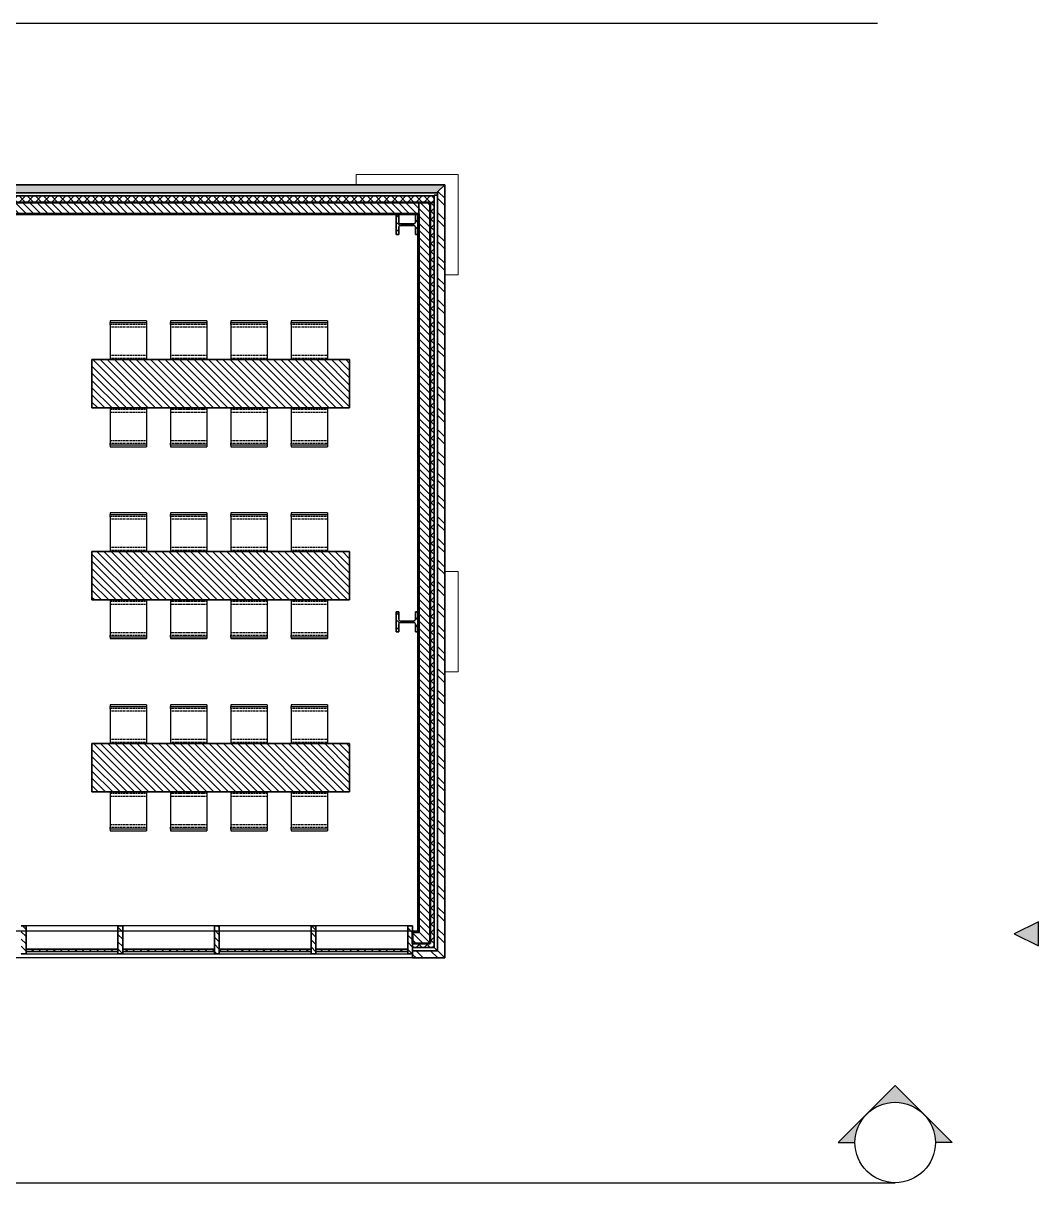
# Model space of a CAD drawing. Header units: millimetres. Extents: x -100 to 251604, y 0 to 25979.
# Drawn here: x 50604 to 63209, y 9626 to 24310 of the extents above; entities that cross this region are included whole.
import ezdxf
from ezdxf.enums import TextEntityAlignment as Align

# ---------------------------------------------------------------- set-up
doc = ezdxf.new("R2010")
doc.units = ezdxf.units.MM
doc.linetypes.add('DASHED', pattern=[19.05, 12.7, -6.35])
doc.layers.get('0').update_dxf_attribs({"true_color": 0xdfdfdf})
for name, color, linetype in [('Background_0', 7, 'Continuous'), ('Background_Back bricks', 7, 'Continuous'), ('Background_Front bricks', 7, 'Continuous'), ('Background_GLASS', 161, 'Continuous'), ('Background_WINDOW_FRAME', 253, 'Continuous'), ('Boundary_0', 7, 'Continuous'), ('Boundary_Air', 7, 'Continuous'), ('Boundary_Back bricks', 7, 'Continuous'), ('Boundary_Cavity Wall_ Back', 7, 'Continuous'), ('Boundary_Cavity Wall_ Front', 7, 'Continuous'), ('Boundary_Front bricks', 7, 'Continuous'), ('Boundary_GLASS', 161, 'Continuous'), ('Boundary_Gypsum Board', 54, 'Continuous'), ('Boundary_Insulation_ Polyurethane Foam', 42, 'Continuous'), ('Boundary_WINDOW_FRAME', 253, 'Continuous'), ('Fill_0', 7, 'Continuous'), ('Fill_Back bricks', 7, 'Continuous'), ('Fill_Front bricks', 7, 'Continuous'), ('Fill_GLASS', 161, 'Continuous'), ('Fill_Gypsum Board', 251, 'Continuous'), ('Fill_Insulation_ Polyurethane Foam', 42, 'Continuous'), ('Fill_Supporting Wall_ Brick', 11, 'Continuous'), ('Fill_WINDOW_FRAME', 253, 'Continuous'), ('Viewport border', 7, 'Continuous')]:
    doc.layers.add(name, color=color, linetype=linetype)
for name, color, linetype, lineweight in [('Background_Air', 7, 'Continuous', 9), ('Background_Concrete_ Reinforced', 7, 'Continuous', 9), ('Background_Floor_ Ceramic Tiles', 7, 'Continuous', 9), ('Background_Gypsum Board', 7, 'Continuous', 9), ('Background_Insulation_ Polyurethane Foam', 7, 'Continuous', 9), ('Background_Supporting Wall_ Brick', 7, 'Continuous', 9), ('BIM_SECTIONS', 151, 'Continuous', 25), ('Boundary_Supporting Wall_ Brick', 14, 'Continuous', 50)]:
    doc.layers.add(name, color=color, linetype=linetype, lineweight=lineweight)
doc.layers.add('BIM_ROOM_LINES', color=7, linetype='Continuous', plot=False)
doc.styles.get("Standard").update_dxf_attribs({"font": 'arial.ttf'})
pattern_1 = [(45, (-5377.5, -9300), (-44.90128, 44.90128), [])]

# ---------------------------------------------------------------- blocks, each defined once
blk = doc.blocks.new('_ElevationCallout')
blk.add_hatch(color=256).paths.add_polyline_path([(-150, 3), (150, 3), (0, 303)])
blk.add_lwpolyline([(-150, 3), (150, 3), (0, 303), (0, 303)], close=True)
at = {"color": 0, "lineweight": 30, "flags": 106}
blk.add_attdef('SECTIONNAME', text='', height=100, dxfattribs=at).set_placement((0, -233), align=Align.MIDDLE_CENTER)
blk = doc.blocks.new('_SectionCallout')
at = {"transparency": 33554508}
h = blk.add_hatch(color=0, dxfattribs=at)
h.paths.add_polyline_path([(-707, 500), (-500, 500, -0.198912), (-354, 854)])
h.paths.add_polyline_path([(0, 1207), (-354, 854, -0.414214), (354, 854)])
h.paths.add_polyline_path([(500, 500), (707, 500), (354, 854, -0.198912)])
at = {"color": 0}
for p, q in [((0, 1207), (-707, 500)), ((0, 1207), (707, 500)), ((-707, 500), (-500, 500)), ((707, 500), (500, 500))]:
    blk.add_line(p, q, dxfattribs=at)
blk.add_circle((0, 500), 500, dxfattribs=at)
at = {"color": 0, "lineweight": 30, "flags": 104}
blk.add_attdef('SECTIONNAME', text='', height=100, dxfattribs=at).set_placement((0, 500), align=Align.MIDDLE_CENTER)
blk = doc.blocks.new('Main_Floor 0__section__..%5CMainBuilding.dwg', base_point=(-3895, -13010))
at = {"layer": 'Fill_0', "extrusion": (9.75748e-18, 1.74916e-30, -1)}
h = blk.add_hatch(dxfattribs=at)
h.set_pattern_fill('ANSI31', color=256, scale=20, style=0)
h.set_pattern_definition(pattern_1)
edge = h.paths.add_edge_path()
edge.add_line((-40626, 8680), (-40658, 8680))
edge.add_line((-40658, 8680), (-40658, 8774))
edge.add_spline(control_points=[(-40658, 8774), (-40658, 8795), (-40679, 8795)], knot_values=[-0.785398, -0.785398, -0.785398, 0.785398, 0.785398, 0.785398], weights=[1, 0.707107, 1], degree=2, periodic=0)
edge.add_line((-40679, 8795), (-40843, 8795))
edge.add_spline(control_points=[(-40843, 8795), (-40864, 8795), (-40864, 8774)], knot_values=[-0.785398, -0.785398, -0.785398, 0.785398, 0.785398, 0.785398], weights=[1, 0.707107, 1], degree=2, periodic=0)
edge.add_line((-40864, 8774), (-40864, 8680))
edge.add_line((-40864, 8680), (-40896, 8680))
edge.add_line((-40896, 8680), (-40896, 8928))
edge.add_line((-40896, 8928), (-40864, 8928))
edge.add_line((-40864, 8928), (-40864, 8834))
edge.add_spline(control_points=[(-40864, 8834), (-40864, 8813), (-40843, 8813)], knot_values=[-0.785398, -0.785398, -0.785398, 0.785398, 0.785398, 0.785398], weights=[1, 0.707107, 1], degree=2, periodic=0)
edge.add_line((-40843, 8813), (-40679, 8813))
edge.add_spline(control_points=[(-40679, 8813), (-40658, 8813), (-40658, 8834)], knot_values=[-0.785398, -0.785398, -0.785398, 0.785398, 0.785398, 0.785398], weights=[1, 0.707107, 1], degree=2, periodic=0)
edge.add_line((-40658, 8834), (-40658, 8928))
edge.add_line((-40658, 8928), (-40626, 8928))
edge.add_line((-40626, 8928), (-40626, 8680))
at = {"layer": 'Fill_0', "extrusion": (9.75748e-18, 0, -1)}
h = blk.add_hatch(dxfattribs=at)
h.set_pattern_fill('ANSI31', color=256, scale=20, style=0)
h.set_pattern_definition(pattern_1)
h.paths.add_polyline_path([(-36846, 6528), (-40046, 6528), (-40046, 7128), (-36846, 7128)])
h = blk.add_hatch(dxfattribs=at)
h.set_pattern_fill('ANSI31', color=256, scale=20, style=0)
h.set_pattern_definition(pattern_1)
h.paths.add_polyline_path([(-36846, 4145), (-40046, 4145), (-40046, 4745), (-36846, 4745)])
at = {"layer": 'Fill_0', "extrusion": (9.75748e-18, -6.40284e-29, -1)}
h = blk.add_hatch(dxfattribs=at)
h.set_pattern_fill('ANSI31', color=256, scale=20, style=0)
h.set_pattern_definition(pattern_1)
edge = h.paths.add_edge_path()
edge.add_line((-40896, 3750), (-40896, 3998))
edge.add_line((-40896, 3998), (-40864, 3998))
edge.add_line((-40864, 3998), (-40864, 3904))
edge.add_spline(control_points=[(-40864, 3904), (-40864, 3883), (-40843, 3883)], knot_values=[-0.785398, -0.785398, -0.785398, 0.785398, 0.785398, 0.785398], weights=[1, 0.707107, 1], degree=2, periodic=0)
edge.add_line((-40843, 3883), (-40679, 3883))
edge.add_spline(control_points=[(-40679, 3883), (-40658, 3883), (-40658, 3904)], knot_values=[-0.785398, -0.785398, -0.785398, 0.785398, 0.785398, 0.785398], weights=[1, 0.707107, 1], degree=2, periodic=0)
edge.add_line((-40658, 3904), (-40658, 3998))
edge.add_line((-40658, 3998), (-40626, 3998))
edge.add_line((-40626, 3998), (-40626, 3750))
edge.add_line((-40626, 3750), (-40658, 3750))
edge.add_line((-40658, 3750), (-40658, 3844))
edge.add_spline(control_points=[(-40658, 3844), (-40658, 3865), (-40679, 3865)], knot_values=[-0.785398, -0.785398, -0.785398, 0.785398, 0.785398, 0.785398], weights=[1, 0.707107, 1], degree=2, periodic=0)
edge.add_line((-40679, 3865), (-40843, 3865))
edge.add_spline(control_points=[(-40843, 3865), (-40864, 3865), (-40864, 3844)], knot_values=[-0.785398, -0.785398, -0.785398, 0.785398, 0.785398, 0.785398], weights=[1, 0.707107, 1], degree=2, periodic=0)
edge.add_line((-40864, 3844), (-40864, 3750))
edge.add_line((-40864, 3750), (-40896, 3750))
at = {"layer": 'Fill_0', "extrusion": (9.75748e-18, 0, -1)}
h = blk.add_hatch(dxfattribs=at)
h.set_pattern_fill('ANSI31', color=256, scale=20, style=0)
h.set_pattern_definition(pattern_1)
h.paths.add_polyline_path([(-36846, 1761), (-40046, 1761), (-40046, 2361), (-36846, 2361)])
at = {"layer": 'Fill_Back bricks', "extrusion": (-2.51603e-18, 2.85419e-16, -1)}
h = blk.add_hatch(dxfattribs=at)
h.set_pattern_fill('ANSI36', color=256, scale=20, style=0)
h.set_pattern_definition([(45, (-5377.5, -9300), (33.67596, 123.47852), [158.75, -31.75, 0, -31.75])])
h.paths.add_polyline_path([(-41228, 9300), (-5378, 9300), (-5468, 9210), (-5508, 9210), (-5508, 9200), (-41138, 9200), (-41138, 9210)])
at = {"layer": 'Fill_Front bricks', "extrusion": (-3.84049e-17, 2.11588e-16, -1)}
h = blk.add_hatch(dxfattribs=at)
h.set_pattern_fill('ANSI32', color=256, scale=20, style=0)
h.set_pattern_definition([(45, (-5377.5, -9300), (-134.7038, 134.7038), []), (45, (-5287.7, -9300), (-134.7038, 134.7038), [])])
h.paths.add_polyline_path([(-41228, -300), (-41228, 9300), (-41138, 9210), (-41138, -210), (-40828, -210), (-40828, -300)])
at = {"layer": 'Fill_GLASS', "extrusion": (9.75748e-18, 0, -1)}
h = blk.add_hatch(dxfattribs=at)
h.set_pattern_fill('ANSI31', color=256, scale=20, style=0)
h.set_pattern_definition(pattern_1)
h.paths.add_polyline_path([(-36028, -220), (-37168, -220), (-37168, -190), (-36028, -190)])
at = {"layer": 'Fill_GLASS', "extrusion": (-2.74535e-17, 1.41402e-16, -1)}
h = blk.add_hatch(dxfattribs=at)
h.set_pattern_fill('ANSI31', color=256, scale=20, style=0)
h.set_pattern_definition(pattern_1)
h.paths.add_polyline_path([(-37228, -220), (-38368, -220), (-38368, -190), (-37228, -190)])
at = {"layer": 'Fill_GLASS', "extrusion": (9.75748e-18, 0, -1)}
h = blk.add_hatch(dxfattribs=at)
h.set_pattern_fill('ANSI31', color=256, scale=20, style=0)
h.set_pattern_definition(pattern_1)
h.paths.add_polyline_path([(-38428, -220), (-39568, -220), (-39568, -190), (-38428, -190)])
at = {"layer": 'Fill_GLASS', "extrusion": (-4.38267e-18, -1.41402e-16, -1)}
h = blk.add_hatch(dxfattribs=at)
h.set_pattern_fill('ANSI31', color=256, scale=20, style=0)
h.set_pattern_definition(pattern_1)
h.paths.add_polyline_path([(-39628, -220), (-40768, -220), (-40768, -190), (-39628, -190)])
at = {"layer": 'Fill_Gypsum Board', "extrusion": (-3.03007e-18, -4.24205e-15, -1)}
h = blk.add_hatch(dxfattribs=at)
h.set_pattern_fill('ANSI34', color=256, scale=10, style=0)
h.set_pattern_definition([(45, (-5377.5, -9300), (-134.7038, 134.7038), []), (45, (-5332.6, -9300), (-134.7038, 134.7038), []), (45, (-5287.7, -9300), (-134.7038, 134.7038), []), (45, (-5242.8, -9300), (-134.7038, 134.7038), [])])
h.paths.add_polyline_path([(-40908, 8928), (-40908, 8940), (-25781, 8940), (-25781, 8928)])
at = {"layer": 'Fill_Gypsum Board', "extrusion": (-1.93559e-15, -2.14437e-18, -1)}
h = blk.add_hatch(dxfattribs=at)
h.set_pattern_fill('ANSI34', color=256, scale=10, style=0)
h.set_pattern_definition([(45, (-5377.5, -9300), (-134.7038, 134.7038), []), (45, (-5332.6, -9300), (-134.7038, 134.7038), []), (45, (-5287.7, -9300), (-134.7038, 134.7038), []), (45, (-5242.8, -9300), (-134.7038, 134.7038), [])])
h.paths.add_polyline_path([(-40896, 32), (-40908, 20), (-40908, 8928), (-40896, 8928)])
at = {"layer": 'Fill_Gypsum Board', "extrusion": (-2.11259e-17, -1.78296e-15, -1)}
h = blk.add_hatch(dxfattribs=at)
h.set_pattern_fill('ANSI34', color=256, scale=10, style=0)
h.set_pattern_definition([(45, (-5377.5, -9300), (-134.7038, 134.7038), []), (45, (-5332.6, -9300), (-134.7038, 134.7038), []), (45, (-5287.7, -9300), (-134.7038, 134.7038), []), (45, (-5242.8, -9300), (-134.7038, 134.7038), [])])
h.paths.add_polyline_path([(-40828, 32), (-40828, 20), (-40908, 20), (-40896, 32)])
at = {"layer": 'Fill_Insulation_ Polyurethane Foam', "extrusion": (9.75748e-18, 1.218e-29, -1)}
h = blk.add_hatch(dxfattribs=at)
h.set_pattern_fill('INSULATION', color=256, scale=20, style=0)
h.set_pattern_definition([(45, (-5377.5, -9300), (-50.28943, 50.28943), []), (135, (-5377.5, -9300), (-50.28943, -50.28943), [])])
h.paths.add_polyline_path([(-11118, -9170), (-11118, -9120), (-5558, -9120), (-5558, 9080), (-41048, 9080), (-41048, -120), (-40828, -120), (-40828, -170), (-41098, -170), (-41098, 9160), (-5558, 9160), (-5558, 9170), (-5508, 9170), (-5508, -9170)])
at = {"layer": 'Fill_Supporting Wall_ Brick', "extrusion": (6.63203e-18, -7.86111e-17, -1)}
h = blk.add_hatch(dxfattribs=at)
h.set_pattern_fill('ANSI31', color=256, scale=20, style=0)
h.set_pattern_definition(pattern_1)
h.paths.add_polyline_path([(-19787, 5365), (-19787, 5485), (-17813, 5485), (-17813, 8940), (-20752, 8940), (-20752, 5485), (-20587, 5485), (-20587, 5365), (-20752, 5365), (-20752, 3885), (-13060, 3885), (-13060, 3765), (-20872, 3765), (-20872, 8940), (-25661, 8940), (-25661, 6328), (-25781, 6328), (-25781, 8940), (-40908, 8940), (-40908, 20), (-40828, 20), (-40828, -120), (-41048, -120), (-41048, 9080), (-5558, 9080), (-5558, -9120), (-11118, -9120), (-11118, -8980), (-5698, -8980), (-5698, 8940), (-10693, 8940), (-10693, 5695), (-10528, 5695), (-10528, 5575), (-10693, 5575), (-10693, 3765), (-11020, 3765), (-11020, 3885), (-10813, 3885), (-10813, 8940), (-13943, 8940), (-13943, 5365), (-16728, 5365), (-16728, 5485), (-14063, 5485), (-14063, 8940), (-17693, 8940), (-17693, 5485), (-17528, 5485), (-17528, 5365)])
at = {"layer": 'Fill_WINDOW_FRAME', "extrusion": (9.75748e-18, 0, -1)}
h = blk.add_hatch(dxfattribs=at)
h.set_pattern_fill('ANSI31', color=256, scale=20, style=0)
h.set_pattern_definition(pattern_1)
h.paths.add_polyline_path([(-36028, 100), (-35968, 100), (-35968, -250), (-36028, -250)])
h = blk.add_hatch(dxfattribs=at)
h.set_pattern_fill('ANSI31', color=256, scale=20, style=0)
h.set_pattern_definition(pattern_1)
h.paths.add_polyline_path([(-37228, 100), (-37168, 100), (-37168, -250), (-37228, -250)])
h = blk.add_hatch(dxfattribs=at)
h.set_pattern_fill('ANSI31', color=256, scale=20, style=0)
h.set_pattern_definition(pattern_1)
h.paths.add_polyline_path([(-38428, 100), (-38368, 100), (-38368, -250), (-38428, -250)])
h = blk.add_hatch(dxfattribs=at)
h.set_pattern_fill('ANSI31', color=256, scale=20, style=0)
h.set_pattern_definition(pattern_1)
h.paths.add_polyline_path([(-39628, 100), (-39568, 100), (-39568, -250), (-39628, -250)])
at = {"layer": 'Fill_WINDOW_FRAME', "extrusion": (-1.02247e-15, 0, -1)}
h = blk.add_hatch(dxfattribs=at)
h.set_pattern_fill('ANSI31', color=256, scale=20, style=0)
h.set_pattern_definition(pattern_1)
h.paths.add_polyline_path([(-40768, -250), (-40828, -250), (-40828, 100), (-40768, 100)])
at = {"linetype": 'DASHED'}
for p, q in [((37522, 7564), (37072, 7564)), ((37072, 7536), (37522, 7536)), ((38272, 7564), (37822, 7564)), ((37822, 7536), (38272, 7536)), ((39022, 7564), (38572, 7564)), ((38572, 7536), (39022, 7536)), ((39772, 7564), (39322, 7564)), ((39322, 7536), (39772, 7536)), ((37072, 7184), (37522, 7184)), ((37072, 7147), (37522, 7147)), ((37822, 7184), (38272, 7184)), ((37822, 7147), (38272, 7147)), ((38572, 7184), (39022, 7184)), ((38572, 7147), (39022, 7147)), ((39322, 7184), (39772, 7184)), ((39322, 7147), (39772, 7147)), ((37522, 6509), (37072, 6509)), ((37522, 6472), (37072, 6472)), ((38272, 6509), (37822, 6509)), ((38272, 6472), (37822, 6472)), ((39022, 6509), (38572, 6509)), ((39022, 6472), (38572, 6472)), ((39772, 6509), (39322, 6509)), ((39772, 6472), (39322, 6472)), ((37522, 6120), (37072, 6120)), ((37072, 6092), (37522, 6092)), ((38272, 6120), (37822, 6120)), ((37822, 6092), (38272, 6092)), ((39022, 6120), (38572, 6120)), ((38572, 6092), (39022, 6092)), ((39772, 6120), (39322, 6120)), ((39322, 6092), (39772, 6092)), ((37522, 5181), (37072, 5181)), ((37072, 5152), (37522, 5152)), ((38272, 5181), (37822, 5181)), ((37822, 5152), (38272, 5152)), ((39022, 5181), (38572, 5181)), ((38572, 5152), (39022, 5152)), ((39772, 5181), (39322, 5181)), ((39322, 5152), (39772, 5152)), ((37072, 4801), (37522, 4801)), ((37072, 4764), (37522, 4764)), ((37822, 4801), (38272, 4801)), ((37822, 4764), (38272, 4764)), ((38572, 4801), (39022, 4801)), ((38572, 4764), (39022, 4764)), ((39322, 4801), (39772, 4801)), ((39322, 4764), (39772, 4764)), ((37522, 4126), (37072, 4126)), ((38272, 4126), (37822, 4126)), ((39022, 4126), (38572, 4126)), ((39772, 4126), (39322, 4126)), ((37522, 4088), (37072, 4088)), ((38272, 4088), (37822, 4088)), ((39022, 4088), (38572, 4088)), ((39772, 4088), (39322, 4088)), ((37522, 3737), (37072, 3737)), ((37072, 3709), (37522, 3709)), ((38272, 3737), (37822, 3737)), ((37822, 3709), (38272, 3709)), ((39022, 3737), (38572, 3737)), ((38572, 3709), (39022, 3709)), ((39772, 3737), (39322, 3737)), ((39322, 3709), (39772, 3709)), ((37522, 2797), (37072, 2797)), ((38272, 2797), (37822, 2797)), ((39022, 2797), (38572, 2797)), ((39772, 2797), (39322, 2797)), ((37072, 2769), (37522, 2769)), ((37822, 2769), (38272, 2769)), ((38572, 2769), (39022, 2769)), ((39322, 2769), (39772, 2769)), ((37072, 2418), (37522, 2418)), ((37072, 2380), (37522, 2380)), ((37822, 2418), (38272, 2418)), ((37822, 2380), (38272, 2380)), ((38572, 2418), (39022, 2418)), ((38572, 2380), (39022, 2380)), ((39322, 2418), (39772, 2418)), ((39322, 2380), (39772, 2380)), ((37522, 1742), (37072, 1742)), ((37522, 1705), (37072, 1705)), ((38272, 1742), (37822, 1742)), ((38272, 1705), (37822, 1705)), ((39022, 1742), (38572, 1742)), ((39022, 1705), (38572, 1705)), ((39772, 1742), (39322, 1742)), ((39772, 1705), (39322, 1705)), ((37522, 1354), (37072, 1354)), ((37072, 1325), (37522, 1325)), ((38272, 1354), (37822, 1354)), ((37822, 1325), (38272, 1325)), ((39022, 1354), (38572, 1354)), ((38572, 1325), (39022, 1325)), ((39772, 1354), (39322, 1354)), ((39322, 1325), (39772, 1325))]:
    blk.add_line(p, q, dxfattribs=at)
at = {"layer": 'Background_0'}
for p, q in [((40658, 8928), (40626, 8928)), ((40626, 8928), (40626, 8680)), ((40658, 8834), (40658, 8928)), ((40843, 8813), (40679, 8813)), ((40864, 8928), (40864, 8834)), ((40896, 8928), (40864, 8928)), ((40896, 8680), (40896, 8928)), ((40626, 8680), (40658, 8680)), ((40658, 8680), (40658, 8774)), ((40679, 8795), (40843, 8795)), ((40864, 8774), (40864, 8680)), ((40864, 8680), (40896, 8680)), ((37522, 7609), (37072, 7609)), ((37072, 7609), (37072, 7590)), ((37072, 7564), (37072, 7590)), ((37072, 7590), (37522, 7590)), ((37072, 7564), (37072, 7553)), ((37072, 7553), (37072, 7536)), ((37072, 7536), (37072, 7184)), ((37522, 7609), (37522, 7590)), ((37522, 7590), (37522, 7564)), ((37522, 7564), (37522, 7553)), ((37522, 7553), (37522, 7536)), ((37522, 7536), (37522, 7184)), ((37822, 7609), (37822, 7590)), ((38272, 7609), (37822, 7609)), ((37822, 7590), (38272, 7590)), ((37822, 7564), (37822, 7590)), ((37822, 7564), (37822, 7553)), ((37822, 7553), (37822, 7536)), ((37822, 7536), (37822, 7184)), ((38272, 7609), (38272, 7590)), ((38272, 7590), (38272, 7564)), ((38272, 7564), (38272, 7553)), ((38272, 7553), (38272, 7536)), ((38272, 7536), (38272, 7184)), ((38572, 7609), (38572, 7590)), ((39022, 7609), (38572, 7609)), ((38572, 7564), (38572, 7590)), ((38572, 7590), (39022, 7590)), ((38572, 7564), (38572, 7553)), ((38572, 7553), (38572, 7536)), ((38572, 7536), (38572, 7184)), ((39022, 7609), (39022, 7590)), ((39022, 7590), (39022, 7564)), ((39022, 7564), (39022, 7553)), ((39022, 7553), (39022, 7536)), ((39022, 7536), (39022, 7184)), ((39322, 7609), (39322, 7590)), ((39772, 7609), (39322, 7609)), ((39322, 7590), (39772, 7590)), ((39322, 7564), (39322, 7590)), ((39322, 7564), (39322, 7553)), ((39322, 7553), (39322, 7536)), ((39322, 7536), (39322, 7184)), ((39772, 7609), (39772, 7590)), ((39772, 7590), (39772, 7564)), ((39772, 7564), (39772, 7553)), ((39772, 7553), (39772, 7536)), ((39772, 7536), (39772, 7184)), ((36846, 7128), (36846, 6528)), ((40046, 7128), (36846, 7128)), ((37072, 7184), (37072, 7162)), ((37072, 7162), (37072, 7147)), ((37072, 7147), (37072, 7128)), ((37522, 7184), (37522, 7162)), ((37522, 7162), (37522, 7147)), ((37522, 7147), (37522, 7128)), ((37822, 7184), (37822, 7162)), ((37822, 7162), (37822, 7147)), ((37822, 7147), (37822, 7128)), ((38272, 7184), (38272, 7162)), ((38272, 7162), (38272, 7147)), ((38272, 7147), (38272, 7128)), ((38572, 7184), (38572, 7162)), ((38572, 7162), (38572, 7147)), ((38572, 7147), (38572, 7128)), ((39022, 7184), (39022, 7162)), ((39022, 7162), (39022, 7147)), ((39022, 7147), (39022, 7128)), ((39322, 7184), (39322, 7162)), ((39322, 7162), (39322, 7147)), ((39322, 7147), (39322, 7128)), ((39772, 7184), (39772, 7162)), ((39772, 7162), (39772, 7147)), ((39772, 7147), (39772, 7128)), ((40046, 6528), (40046, 7128)), ((36846, 6528), (40046, 6528)), ((37072, 6528), (37072, 6509)), ((37072, 6509), (37072, 6494)), ((37072, 6494), (37072, 6472)), ((37072, 6472), (37072, 6120)), ((37522, 6528), (37522, 6509)), ((37522, 6509), (37522, 6494)), ((37522, 6494), (37522, 6472)), ((37522, 6472), (37522, 6120)), ((37822, 6528), (37822, 6509)), ((37822, 6509), (37822, 6494)), ((37822, 6494), (37822, 6472)), ((37822, 6472), (37822, 6120)), ((38272, 6528), (38272, 6509)), ((38272, 6509), (38272, 6494)), ((38272, 6494), (38272, 6472)), ((38272, 6472), (38272, 6120)), ((38572, 6528), (38572, 6509)), ((38572, 6509), (38572, 6494)), ((38572, 6494), (38572, 6472)), ((38572, 6472), (38572, 6120)), ((39022, 6528), (39022, 6509)), ((39022, 6509), (39022, 6494)), ((39022, 6494), (39022, 6472)), ((39022, 6472), (39022, 6120)), ((39322, 6528), (39322, 6509)), ((39322, 6509), (39322, 6494)), ((39322, 6494), (39322, 6472)), ((39322, 6472), (39322, 6120)), ((39772, 6528), (39772, 6509)), ((39772, 6509), (39772, 6494)), ((39772, 6494), (39772, 6472)), ((39772, 6472), (39772, 6120)), ((37072, 6120), (37072, 6103)), ((37072, 6103), (37072, 6092)), ((37072, 6066), (37072, 6092)), ((37072, 6066), (37072, 6047)), ((37522, 6066), (37072, 6066)), ((37072, 6047), (37522, 6047)), ((37522, 6120), (37522, 6103)), ((37522, 6103), (37522, 6092)), ((37522, 6092), (37522, 6066)), ((37522, 6066), (37522, 6047)), ((37822, 6120), (37822, 6103)), ((37822, 6103), (37822, 6092)), ((37822, 6066), (37822, 6092)), ((37822, 6066), (37822, 6047)), ((38272, 6066), (37822, 6066)), ((37822, 6047), (38272, 6047)), ((38272, 6120), (38272, 6103)), ((38272, 6103), (38272, 6092)), ((38272, 6092), (38272, 6066)), ((38272, 6066), (38272, 6047)), ((38572, 6120), (38572, 6103)), ((38572, 6103), (38572, 6092)), ((38572, 6066), (38572, 6092)), ((39022, 6066), (38572, 6066)), ((38572, 6066), (38572, 6047)), ((38572, 6047), (39022, 6047)), ((39022, 6120), (39022, 6103)), ((39022, 6103), (39022, 6092)), ((39022, 6092), (39022, 6066)), ((39022, 6066), (39022, 6047)), ((39322, 6120), (39322, 6103)), ((39322, 6103), (39322, 6092)), ((39322, 6066), (39322, 6092)), ((39322, 6066), (39322, 6047)), ((39772, 6066), (39322, 6066)), ((39322, 6047), (39772, 6047)), ((39772, 6120), (39772, 6103)), ((39772, 6103), (39772, 6092)), ((39772, 6092), (39772, 6066)), ((39772, 6066), (39772, 6047)), ((37072, 5226), (37072, 5207)), ((37522, 5226), (37072, 5226)), ((37072, 5181), (37072, 5207)), ((37072, 5207), (37522, 5207)), ((37072, 5181), (37072, 5170)), ((37072, 5170), (37072, 5152)), ((37072, 5152), (37072, 4801)), ((37522, 5226), (37522, 5207)), ((37522, 5207), (37522, 5181)), ((37522, 5181), (37522, 5170)), ((37522, 5170), (37522, 5152)), ((37522, 5152), (37522, 4801)), ((38272, 5226), (37822, 5226)), ((37822, 5226), (37822, 5207)), ((37822, 5207), (38272, 5207)), ((37822, 5181), (37822, 5207)), ((37822, 5181), (37822, 5170)), ((37822, 5170), (37822, 5152)), ((37822, 5152), (37822, 4801)), ((38272, 5226), (38272, 5207)), ((38272, 5207), (38272, 5181)), ((38272, 5181), (38272, 5170)), ((38272, 5170), (38272, 5152)), ((38272, 5152), (38272, 4801)), ((39022, 5226), (38572, 5226)), ((38572, 5226), (38572, 5207)), ((38572, 5207), (39022, 5207)), ((38572, 5181), (38572, 5207)), ((38572, 5181), (38572, 5170)), ((38572, 5170), (38572, 5152)), ((38572, 5152), (38572, 4801)), ((39022, 5226), (39022, 5207)), ((39022, 5207), (39022, 5181)), ((39022, 5181), (39022, 5170)), ((39022, 5170), (39022, 5152)), ((39022, 5152), (39022, 4801)), ((39772, 5226), (39322, 5226)), ((39322, 5226), (39322, 5207)), ((39322, 5207), (39772, 5207)), ((39322, 5181), (39322, 5207)), ((39322, 5181), (39322, 5170)), ((39322, 5170), (39322, 5152)), ((39322, 5152), (39322, 4801)), ((39772, 5226), (39772, 5207)), ((39772, 5207), (39772, 5181)), ((39772, 5181), (39772, 5170)), ((39772, 5170), (39772, 5152)), ((39772, 5152), (39772, 4801)), ((40046, 4745), (36846, 4745)), ((36846, 4745), (36846, 4145)), ((37072, 4801), (37072, 4778)), ((37072, 4778), (37072, 4764)), ((37072, 4764), (37072, 4745)), ((37522, 4801), (37522, 4778)), ((37522, 4778), (37522, 4764)), ((37522, 4764), (37522, 4745)), ((37822, 4801), (37822, 4778)), ((37822, 4778), (37822, 4764)), ((37822, 4764), (37822, 4745)), ((38272, 4801), (38272, 4778)), ((38272, 4778), (38272, 4764)), ((38272, 4764), (38272, 4745)), ((38572, 4801), (38572, 4778)), ((38572, 4778), (38572, 4764)), ((38572, 4764), (38572, 4745)), ((39022, 4801), (39022, 4778)), ((39022, 4778), (39022, 4764)), ((39022, 4764), (39022, 4745)), ((39322, 4801), (39322, 4778)), ((39322, 4778), (39322, 4764)), ((39322, 4764), (39322, 4745)), ((39772, 4801), (39772, 4778)), ((39772, 4778), (39772, 4764)), ((39772, 4764), (39772, 4745)), ((40046, 4145), (40046, 4745)), ((36846, 4145), (40046, 4145)), ((37072, 4145), (37072, 4126)), ((37072, 4126), (37072, 4111)), ((37522, 4145), (37522, 4126)), ((37522, 4126), (37522, 4111)), ((37822, 4145), (37822, 4126)), ((37822, 4126), (37822, 4111)), ((38272, 4145), (38272, 4126)), ((38272, 4126), (38272, 4111)), ((38572, 4145), (38572, 4126)), ((38572, 4126), (38572, 4111)), ((39022, 4145), (39022, 4126)), ((39022, 4126), (39022, 4111)), ((39322, 4145), (39322, 4126)), ((39322, 4126), (39322, 4111)), ((39772, 4145), (39772, 4126)), ((39772, 4126), (39772, 4111)), ((37072, 4111), (37072, 4088)), ((37072, 4088), (37072, 3737)), ((37522, 4111), (37522, 4088)), ((37522, 4088), (37522, 3737)), ((37822, 4111), (37822, 4088)), ((37822, 4088), (37822, 3737)), ((38272, 4111), (38272, 4088)), ((38272, 4088), (38272, 3737)), ((38572, 4111), (38572, 4088)), ((38572, 4088), (38572, 3737)), ((39022, 4111), (39022, 4088)), ((39022, 4088), (39022, 3737)), ((39322, 4111), (39322, 4088)), ((39322, 4088), (39322, 3737)), ((39772, 4111), (39772, 4088)), ((39772, 4088), (39772, 3737)), ((40626, 3998), (40626, 3750)), ((40658, 3998), (40626, 3998)), ((40658, 3904), (40658, 3998)), ((40864, 3998), (40864, 3904)), ((40896, 3998), (40864, 3998)), ((40896, 3750), (40896, 3998)), ((40658, 3750), (40658, 3844)), ((40843, 3883), (40679, 3883)), ((40679, 3865), (40843, 3865)), ((40864, 3844), (40864, 3750)), ((37072, 3737), (37072, 3720)), ((37072, 3720), (37072, 3709)), ((37072, 3682), (37072, 3709)), ((37522, 3682), (37072, 3682)), ((37072, 3682), (37072, 3664)), ((37522, 3737), (37522, 3720)), ((37522, 3720), (37522, 3709)), ((37522, 3709), (37522, 3682)), ((37522, 3682), (37522, 3664)), ((37822, 3737), (37822, 3720)), ((37822, 3720), (37822, 3709)), ((37822, 3682), (37822, 3709)), ((37822, 3682), (37822, 3664)), ((38272, 3682), (37822, 3682)), ((38272, 3737), (38272, 3720)), ((38272, 3720), (38272, 3709)), ((38272, 3709), (38272, 3682)), ((38272, 3682), (38272, 3664)), ((38572, 3737), (38572, 3720)), ((38572, 3720), (38572, 3709)), ((38572, 3682), (38572, 3709)), ((39022, 3682), (38572, 3682)), ((38572, 3682), (38572, 3664)), ((39022, 3737), (39022, 3720)), ((39022, 3720), (39022, 3709)), ((39022, 3709), (39022, 3682)), ((39022, 3682), (39022, 3664)), ((39322, 3737), (39322, 3720)), ((39322, 3720), (39322, 3709)), ((39322, 3682), (39322, 3709)), ((39772, 3682), (39322, 3682)), ((39322, 3682), (39322, 3664)), ((39772, 3737), (39772, 3720)), ((39772, 3720), (39772, 3709)), ((39772, 3709), (39772, 3682)), ((39772, 3682), (39772, 3664)), ((40626, 3750), (40658, 3750)), ((40864, 3750), (40896, 3750)), ((37072, 3664), (37522, 3664)), ((37822, 3664), (38272, 3664)), ((38572, 3664), (39022, 3664)), ((39322, 3664), (39772, 3664)), ((37522, 2842), (37072, 2842)), ((37072, 2842), (37072, 2823)), ((37072, 2797), (37072, 2823)), ((37072, 2823), (37522, 2823)), ((37072, 2797), (37072, 2786)), ((37522, 2842), (37522, 2823)), ((37522, 2823), (37522, 2797)), ((37522, 2797), (37522, 2786)), ((38272, 2842), (37822, 2842)), ((37822, 2842), (37822, 2823)), ((37822, 2823), (38272, 2823)), ((37822, 2797), (37822, 2823)), ((37822, 2797), (37822, 2786)), ((38272, 2842), (38272, 2823)), ((38272, 2823), (38272, 2797)), ((38272, 2797), (38272, 2786)), ((39022, 2842), (38572, 2842)), ((38572, 2842), (38572, 2823)), ((38572, 2823), (39022, 2823)), ((38572, 2797), (38572, 2823)), ((38572, 2797), (38572, 2786)), ((39022, 2842), (39022, 2823)), ((39022, 2823), (39022, 2797)), ((39022, 2797), (39022, 2786)), ((39322, 2842), (39322, 2823)), ((39772, 2842), (39322, 2842)), ((39322, 2823), (39772, 2823)), ((39322, 2797), (39322, 2823)), ((39322, 2797), (39322, 2786)), ((39772, 2842), (39772, 2823)), ((39772, 2823), (39772, 2797)), ((39772, 2797), (39772, 2786)), ((37072, 2786), (37072, 2769)), ((37072, 2769), (37072, 2418)), ((37522, 2786), (37522, 2769)), ((37522, 2769), (37522, 2418)), ((37822, 2786), (37822, 2769)), ((37822, 2769), (37822, 2418)), ((38272, 2786), (38272, 2769)), ((38272, 2769), (38272, 2418)), ((38572, 2786), (38572, 2769)), ((38572, 2769), (38572, 2418)), ((39022, 2786), (39022, 2769)), ((39022, 2769), (39022, 2418)), ((39322, 2786), (39322, 2769)), ((39322, 2769), (39322, 2418)), ((39772, 2786), (39772, 2769)), ((39772, 2769), (39772, 2418)), ((40046, 2361), (36846, 2361)), ((36846, 2361), (36846, 1761)), ((37072, 2418), (37072, 2395)), ((37072, 2395), (37072, 2380)), ((37072, 2380), (37072, 2361)), ((37522, 2418), (37522, 2395)), ((37522, 2395), (37522, 2380)), ((37522, 2380), (37522, 2361)), ((37822, 2418), (37822, 2395)), ((37822, 2395), (37822, 2380)), ((37822, 2380), (37822, 2361)), ((38272, 2418), (38272, 2395)), ((38272, 2395), (38272, 2380)), ((38272, 2380), (38272, 2361)), ((38572, 2418), (38572, 2395)), ((38572, 2395), (38572, 2380)), ((38572, 2380), (38572, 2361)), ((39022, 2418), (39022, 2395)), ((39022, 2395), (39022, 2380)), ((39022, 2380), (39022, 2361)), ((39322, 2418), (39322, 2395)), ((39322, 2395), (39322, 2380)), ((39322, 2380), (39322, 2361)), ((39772, 2418), (39772, 2395)), ((39772, 2395), (39772, 2380)), ((39772, 2380), (39772, 2361)), ((40046, 1761), (40046, 2361)), ((36846, 1761), (40046, 1761)), ((37072, 1761), (37072, 1742)), ((37072, 1742), (37072, 1727)), ((37072, 1727), (37072, 1705)), ((37072, 1705), (37072, 1354)), ((37522, 1761), (37522, 1742)), ((37522, 1742), (37522, 1727)), ((37522, 1727), (37522, 1705)), ((37522, 1705), (37522, 1354)), ((37822, 1761), (37822, 1742)), ((37822, 1742), (37822, 1727)), ((37822, 1727), (37822, 1705)), ((37822, 1705), (37822, 1354)), ((38272, 1761), (38272, 1742)), ((38272, 1742), (38272, 1727)), ((38272, 1727), (38272, 1705)), ((38272, 1705), (38272, 1354)), ((38572, 1761), (38572, 1742)), ((38572, 1742), (38572, 1727)), ((38572, 1727), (38572, 1705)), ((38572, 1705), (38572, 1354)), ((39022, 1761), (39022, 1742)), ((39022, 1742), (39022, 1727)), ((39022, 1727), (39022, 1705)), ((39022, 1705), (39022, 1354)), ((39322, 1761), (39322, 1742)), ((39322, 1742), (39322, 1727)), ((39322, 1727), (39322, 1705)), ((39322, 1705), (39322, 1354)), ((39772, 1761), (39772, 1742)), ((39772, 1742), (39772, 1727)), ((39772, 1727), (39772, 1705)), ((39772, 1705), (39772, 1354)), ((37072, 1354), (37072, 1336)), ((37072, 1336), (37072, 1325)), ((37072, 1299), (37072, 1325)), ((37522, 1354), (37522, 1336)), ((37522, 1336), (37522, 1325)), ((37522, 1325), (37522, 1299)), ((37822, 1354), (37822, 1336)), ((37822, 1336), (37822, 1325)), ((37822, 1299), (37822, 1325)), ((38272, 1354), (38272, 1336)), ((38272, 1336), (38272, 1325)), ((38272, 1325), (38272, 1299)), ((38572, 1354), (38572, 1336)), ((38572, 1336), (38572, 1325)), ((38572, 1299), (38572, 1325)), ((39022, 1354), (39022, 1336)), ((39022, 1336), (39022, 1325)), ((39022, 1325), (39022, 1299)), ((39322, 1354), (39322, 1336)), ((39322, 1336), (39322, 1325)), ((39322, 1299), (39322, 1325)), ((39772, 1354), (39772, 1336)), ((39772, 1336), (39772, 1325)), ((39772, 1325), (39772, 1299)), ((37072, 1299), (37072, 1280)), ((37522, 1299), (37072, 1299)), ((37072, 1280), (37522, 1280)), ((37522, 1299), (37522, 1280)), ((38272, 1299), (37822, 1299)), ((37822, 1299), (37822, 1280)), ((37822, 1280), (38272, 1280)), ((38272, 1299), (38272, 1280)), ((39022, 1299), (38572, 1299)), ((38572, 1299), (38572, 1280)), ((38572, 1280), (39022, 1280)), ((39022, 1299), (39022, 1280)), ((39322, 1299), (39322, 1280)), ((39772, 1299), (39322, 1299)), ((39322, 1280), (39772, 1280)), ((39772, 1299), (39772, 1280))]:
    blk.add_line(p, q, dxfattribs=at)
at = {"layer": 'Background_0', "extrusion": (0, 0, -1)}
for centre, start, end in [((-40679, 8834), 270, 0), ((-40843, 8834), 180, 270), ((-40679, 8774), 0, 90), ((-40843, 8774), 90, 180), ((-40679, 3904), 270, 0), ((-40679, 3844), 0, 90), ((-40843, 3904), 180, 270), ((-40843, 3844), 90, 180)]:
    blk.add_arc(centre, 21, start, end, dxfattribs=at)
at = {"layer": 'Background_Air'}
for p, q in [((41138, 9200), (5508, 9200)), ((5558, 9160), (41098, 9160)), ((41098, 9160), (41098, 9170)), ((41098, 9170), (41138, 9170)), ((41138, 9170), (41098, 9170)), ((41098, 9170), (41098, 9080)), ((41138, 9170), (41138, 9200)), ((41138, -210), (41138, 9170)), ((41098, 9080), (41098, -170)), ((41098, -170), (40828, -170)), ((40828, -170), (40828, -210)), ((40828, -210), (41138, -210)), ((41138, -210), (41098, -170)), ((41098, -170), (41138, -210))]:
    blk.add_line(p, q, dxfattribs=at)
at = {"layer": 'Background_Back bricks'}
for p, q in [((41228, 9300), (5378, 9300)), ((41138, 9210), (41228, 9300)), ((5508, 9200), (41138, 9200)), ((41138, 9200), (41138, 9210))]:
    blk.add_line(p, q, dxfattribs=at)
at = {"layer": 'Background_Concrete_ Reinforced'}
for p, q in [((41396, 9428), (40126, 9428)), ((40126, 9428), (40126, 9300)), ((41396, 8180), (41396, 9428)), ((41228, 8180), (41396, 8180)), ((41396, 4498), (41228, 4498)), ((41396, 3250), (41396, 4498)), ((41228, 3250), (41396, 3250))]:
    blk.add_line(p, q, dxfattribs=at)
at = {"layer": 'Background_Floor_ Ceramic Tiles'}
for p, q in [((40626, 8928), (34551, 8928)), ((40864, 8928), (40658, 8928)), ((40896, 3998), (40896, 8680)), ((40896, 32), (40896, 3750))]:
    blk.add_line(p, q, dxfattribs=at)
at = {"layer": 'Background_Front bricks'}
for p, q in [((41228, 9300), (41138, 9210)), ((41228, -300), (41228, 9300)), ((41138, 9210), (41138, 9170)), ((41138, 9170), (41138, -210)), ((40828, -210), (40828, -300)), ((41138, -210), (40828, -210)), ((40828, -300), (26368, -300)), ((40828, -300), (41228, -300))]:
    blk.add_line(p, q, dxfattribs=at)
at = {"layer": 'Background_GLASS'}
for p, q in [((37168, -190), (36028, -190)), ((36028, -190), (36028, -220)), ((36028, -220), (37168, -220)), ((37168, -220), (37168, -190)), ((37228, -190), (37228, -220)), ((38368, -190), (37228, -190)), ((37228, -220), (38368, -220)), ((38368, -220), (38368, -190)), ((39568, -190), (38428, -190)), ((38428, -190), (38428, -220)), ((38428, -220), (39568, -220)), ((39568, -220), (39568, -190)), ((39628, -190), (39628, -220)), ((40768, -190), (39628, -190)), ((39628, -220), (40768, -220)), ((40768, -220), (40768, -190))]:
    blk.add_line(p, q, dxfattribs=at)
at = {"layer": 'Background_Gypsum Board'}
for p, q in [((40908, 8940), (25781, 8940)), ((25781, 8928), (40908, 8928)), ((40896, 8928), (40896, 32)), ((40908, 8928), (40896, 8928)), ((40908, 8928), (40908, 8940)), ((40908, 20), (40908, 8928)), ((40828, 32), (40828, 20)), ((40896, 32), (40828, 32)), ((40828, 20), (40908, 20)), ((40908, 20), (40896, 32)), ((40896, 32), (40908, 20))]:
    blk.add_line(p, q, dxfattribs=at)
at = {"layer": 'Background_Insulation_ Polyurethane Foam'}
for p, q in [((41098, 9160), (5558, 9160)), ((41098, 9080), (41098, 9160)), ((5558, 9080), (40908, 9080)), ((40908, 9080), (41048, 9080)), ((41048, 9080), (41048, -120)), ((41098, -170), (41098, 9080)), ((40828, -120), (40828, -170)), ((41048, -120), (40828, -120)), ((40828, -170), (41098, -170))]:
    blk.add_line(p, q, dxfattribs=at)
at = {"layer": 'Background_Supporting Wall_ Brick'}
for p, q in [((40908, 9080), (5558, 9080)), ((41048, 9080), (40908, 9080)), ((41048, -120), (41048, 9080)), ((25781, 8940), (40908, 8940)), ((40908, 8940), (40908, 8928)), ((40908, 8928), (40908, 20)), ((40828, 20), (40828, -120)), ((40908, 20), (40828, 20)), ((40828, -120), (41048, -120))]:
    blk.add_line(p, q, dxfattribs=at)
at = {"layer": 'Background_WINDOW_FRAME'}
for p, q in [((36028, 100), (35968, 100)), ((37168, 100), (36028, 100)), ((36028, -250), (36028, 100)), ((37168, -190), (37168, 100)), ((37168, 100), (37168, -250)), ((37228, 100), (37168, 100)), ((38368, 100), (37228, 100)), ((37228, -250), (37228, 100)), ((38368, -190), (38368, 100)), ((38428, 100), (38368, 100)), ((38368, 100), (38368, -250)), ((38428, -250), (38428, 100)), ((39568, 100), (38428, 100)), ((39568, -190), (39568, 100)), ((39628, 100), (39568, 100)), ((39568, 100), (39568, -250)), ((40768, 100), (39628, 100)), ((39628, -250), (39628, 100)), ((40768, -190), (40768, 100)), ((40768, 100), (40768, -250)), ((40828, 100), (40768, 100)), ((40828, -250), (40828, 100)), ((35968, -250), (36028, -250)), ((36028, -250), (37168, -250)), ((37168, -250), (37168, -220)), ((37168, -250), (37228, -250)), ((37228, -250), (38368, -250)), ((38368, -250), (38368, -220)), ((38368, -250), (38428, -250)), ((38428, -250), (39568, -250)), ((39568, -250), (39568, -220)), ((39568, -250), (39628, -250)), ((39628, -250), (40768, -250)), ((40768, -250), (40768, -220)), ((40768, -250), (40828, -250))]:
    blk.add_line(p, q, dxfattribs=at)
at = {"layer": 'BIM_ROOM_LINES'}
for p, q in [((25796, 8928), (40896, 8928)), ((40626, 8928), (34551, 8928)), ((40864, 8928), (40658, 8928)), ((40896, 8928), (40896, 32)), ((40896, 3998), (40896, 8680)), ((40896, 32), (40896, 3750)), ((40896, 32), (25796, 32))]:
    blk.add_line(p, q, dxfattribs=at)
at = {"layer": 'BIM_SECTIONS'}
for points in [[(46605, 11300), (0, 11300)], [(-218, -3092), (46823, -3092)]]:
    blk.add_lwpolyline(points, dxfattribs=at)
at = {"layer": 'Boundary_0'}
for p, q in [((40626, 8680), (40626, 8928)), ((40626, 8928), (40658, 8928)), ((40658, 8928), (40658, 8834)), ((40679, 8813), (40843, 8813)), ((40864, 8834), (40864, 8928)), ((40864, 8928), (40896, 8928)), ((40896, 8928), (40896, 8680)), ((40658, 8680), (40626, 8680)), ((40658, 8774), (40658, 8680)), ((40843, 8795), (40679, 8795)), ((40864, 8680), (40864, 8774)), ((40896, 8680), (40864, 8680)), ((36846, 6528), (36846, 7128)), ((36846, 7128), (40046, 7128)), ((40046, 7128), (40046, 6528)), ((40046, 6528), (36846, 6528)), ((36846, 4145), (36846, 4745)), ((36846, 4745), (40046, 4745)), ((40046, 4745), (40046, 4145)), ((40046, 4145), (36846, 4145)), ((40626, 3750), (40626, 3998)), ((40626, 3998), (40658, 3998)), ((40658, 3998), (40658, 3904)), ((40864, 3904), (40864, 3998)), ((40864, 3998), (40896, 3998)), ((40896, 3998), (40896, 3750)), ((40658, 3844), (40658, 3750)), ((40679, 3883), (40843, 3883)), ((40843, 3865), (40679, 3865)), ((40864, 3750), (40864, 3844)), ((40658, 3750), (40626, 3750)), ((40896, 3750), (40864, 3750)), ((36846, 1761), (36846, 2361)), ((36846, 2361), (40046, 2361)), ((40046, 2361), (40046, 1761)), ((40046, 1761), (36846, 1761))]:
    blk.add_line(p, q, dxfattribs=at)
for centre, start, end in [((40679, 8834), 180, 270), ((40843, 8834), 270, 0), ((40679, 8774), 90, 180), ((40843, 8774), 0, 90), ((40679, 3904), 180, 270), ((40679, 3844), 90, 180), ((40843, 3904), 270, 0), ((40843, 3844), 0, 90)]:
    blk.add_arc(centre, 21, start, end, dxfattribs=at)
at = {"layer": 'Boundary_Air'}
for p, q in [((5508, 9200), (41138, 9200)), ((41098, 9160), (5558, 9160)), ((41138, 9170), (41098, 9170)), ((41098, 9170), (41098, 9160)), ((41098, 9080), (41098, 9170)), ((41098, 9170), (41138, 9170)), ((41138, 9200), (41138, 9170)), ((41138, 9170), (41138, -210)), ((41098, -170), (41098, 9080)), ((40828, -210), (40828, -170)), ((40828, -170), (41098, -170)), ((41138, -210), (40828, -210)), ((41098, -170), (41138, -210)), ((41138, -210), (41098, -170))]:
    blk.add_line(p, q, dxfattribs=at)
at = {"layer": 'Boundary_Back bricks'}
for p, q in [((5378, 9300), (41228, 9300)), ((41228, 9300), (41138, 9210)), ((41138, 9200), (5508, 9200)), ((41138, 9210), (41138, 9200))]:
    blk.add_line(p, q, dxfattribs=at)
at = {"layer": 'Boundary_Cavity Wall_ Back'}
for p, q in [((5378, 9300), (41228, 9300)), ((41228, 9300), (41138, 9210)), ((41138, 9170), (41098, 9170)), ((41098, 9170), (41098, 9080)), ((41138, 9210), (41138, 9170)), ((41098, 9080), (40908, 9080)), ((40908, 9080), (40908, 8928)), ((40908, 8928), (25781, 8928))]:
    blk.add_line(p, q, dxfattribs=at)
at = {"layer": 'Boundary_Cavity Wall_ Front'}
for p, q in [((41138, 9210), (41228, 9300)), ((41228, 9300), (41228, -300)), ((41098, 9080), (41098, 9170)), ((41098, 9170), (41138, 9170)), ((41138, 9170), (41138, 9210)), ((40908, 8928), (40908, 9080)), ((40908, 9080), (41098, 9080)), ((40896, 32), (40896, 8928)), ((40896, 8928), (40908, 8928)), ((40828, -300), (40828, 32)), ((40828, 32), (40896, 32)), ((41228, -300), (40828, -300))]:
    blk.add_line(p, q, dxfattribs=at)
at = {"layer": 'Boundary_Front bricks'}
for p, q in [((41138, 9210), (41228, 9300)), ((41228, 9300), (41228, -300)), ((41138, -210), (41138, 9210)), ((40828, -300), (40828, -210)), ((40828, -210), (41138, -210)), ((41228, -300), (40828, -300))]:
    blk.add_line(p, q, dxfattribs=at)
at = {"layer": 'Boundary_GLASS'}
for p, q in [((36028, -220), (36028, -190)), ((36028, -190), (37168, -190)), ((37168, -220), (36028, -220)), ((37168, -190), (37168, -220)), ((37228, -220), (37228, -190)), ((37228, -190), (38368, -190)), ((38368, -220), (37228, -220)), ((38368, -190), (38368, -220)), ((38428, -220), (38428, -190)), ((38428, -190), (39568, -190)), ((39568, -220), (38428, -220)), ((39568, -190), (39568, -220)), ((39628, -220), (39628, -190)), ((39628, -190), (40768, -190)), ((40768, -220), (39628, -220)), ((40768, -190), (40768, -220))]:
    blk.add_line(p, q, dxfattribs=at)
at = {"layer": 'Boundary_Gypsum Board'}
for p, q in [((25781, 8940), (40908, 8940)), ((40908, 8928), (25781, 8928)), ((40896, 32), (40896, 8928)), ((40896, 8928), (40908, 8928)), ((40908, 8940), (40908, 8928)), ((40908, 8928), (40908, 20)), ((40828, 32), (40896, 32)), ((40828, 20), (40828, 32)), ((40908, 20), (40828, 20)), ((40896, 32), (40908, 20)), ((40908, 20), (40896, 32))]:
    blk.add_line(p, q, dxfattribs=at)
at = {"layer": 'Boundary_Insulation_ Polyurethane Foam'}
for p, q in [((5558, 9160), (41098, 9160)), ((41098, 9160), (41098, -170)), ((41048, 9080), (5558, 9080)), ((41048, -120), (41048, 9080)), ((40828, -170), (40828, -120)), ((40828, -120), (41048, -120)), ((41098, -170), (40828, -170))]:
    blk.add_line(p, q, dxfattribs=at)
at = {"layer": 'Boundary_Supporting Wall_ Brick'}
for p, q in [((5558, 9080), (41048, 9080)), ((41048, 9080), (41048, -120)), ((40908, 8940), (25781, 8940)), ((40908, 20), (40908, 8940)), ((40828, -120), (40828, 20)), ((40828, 20), (40908, 20)), ((41048, -120), (40828, -120))]:
    blk.add_line(p, q, dxfattribs=at)
at = {"layer": 'Boundary_WINDOW_FRAME'}
for p, q in [((35968, 100), (36028, 100)), ((36028, 100), (36028, -250)), ((37168, -250), (37168, 100)), ((37168, 100), (37228, 100)), ((37228, 100), (37228, -250)), ((38368, -250), (38368, 100)), ((38368, 100), (38428, 100)), ((38428, 100), (38428, -250)), ((39568, -250), (39568, 100)), ((39568, 100), (39628, 100)), ((39628, 100), (39628, -250)), ((40768, -250), (40768, 100)), ((40768, 100), (40828, 100)), ((40828, 100), (40828, -250)), ((36028, -250), (35968, -250)), ((37228, -250), (37168, -250)), ((38428, -250), (38368, -250)), ((39628, -250), (39568, -250)), ((40828, -250), (40768, -250))]:
    blk.add_line(p, q, dxfattribs=at)
at = {"layer": 'BIM_SECTIONS'}
for name, p, rotation in [('_ElevationCallout', (48605, 0), 90), ('_SectionCallout', (46823, -3092), 360)]:
    blk.add_blockref(name, p, dxfattribs=dict(at, rotation=rotation))

msp = doc.modelspace()

# ---------------------------------------------------------------- block references
at = {"layer": 'Viewport border'}
msp.add_blockref('Main_Floor 0__section__..%5CMainBuilding.dwg', (10712, 0), dxfattribs=at)

doc.saveas('drawing.dxf')
